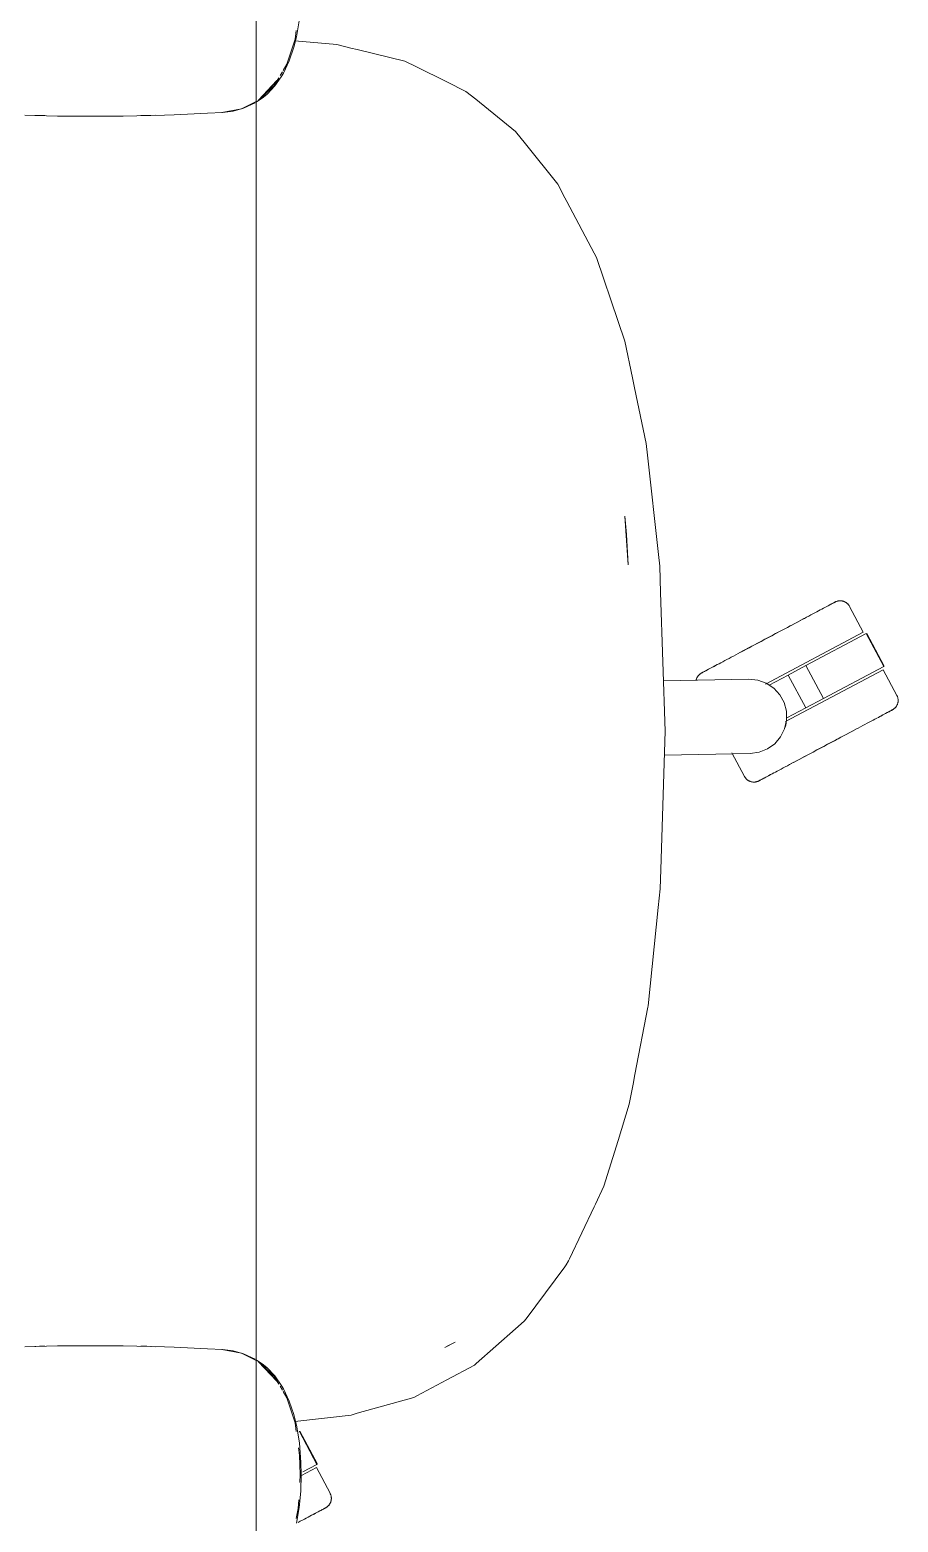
# Model space of a CAD drawing. Header units: millimetres. Extents: x 155927 to 317870, y -36033 to 97293.
# Drawn here: x 184234 to 184561, y 11246 to 11808 of the extents above; entities that cross this region are included whole.
import ezdxf

# ---------------------------------------------------------------- set-up
doc = ezdxf.new("R2010")
doc.units = ezdxf.units.MM
doc.header["$MEASUREMENT"] = 0
doc.layers.add('G-IMPT', color=8, linetype='CONTINUOUS', lineweight=9)
doc.layers.add('I-FURN', color=8, linetype='CONTINUOUS', lineweight=9)

msp = doc.modelspace()

# ---------------------------------------------------------------- linework, layer by layer
at = {"layer": 'G-IMPT'}
for p, q in [((184334.03, 11805.03), (184335.15, 11811.79)), ((184333.48, 11804.19), (184330.45, 11794.8)), ((184333.05, 11801.11), (184334.03, 11805.03)), ((184333.94, 11807.48), (184333.48, 11804.19)), ((184333.05, 11801.11), (184331.32, 11796.02)), ((184333.35, 11803.57), (184349.23, 11802.13)), ((184349.23, 11802.13), (184354.52, 11800.83)), ((184356.89, 11800.25), (184354.52, 11800.83)), ((184374.83, 11795.85), (184356.89, 11800.25)), ((184330.45, 11794.8), (184328.99, 11792.35)), ((184331.32, 11796.02), (184329.11, 11791.38)), ((184379.2, 11793.7), (184374.83, 11795.85)), ((184379.2, 11793.7), (184390.66, 11788.05)), ((184326.68, 11788.59), (184319.78, 11781.19)), ((184325.27, 11786.96), (184322.19, 11783.43)), ((184326.68, 11788.59), (184325.4, 11787.12)), ((184327.37, 11789.65), (184325.49, 11786.5)), ((184325.86, 11786.55), (184328.3, 11790.01)), ((184328.71, 11791.88), (184327.84, 11790.44)), ((184329.11, 11791.38), (184328.3, 11790.01)), ((184397.83, 11784.53), (184390.66, 11788.05)), ((184318.81, 11780.42), (184321.67, 11782.37)), ((184325.49, 11786.5), (184319.78, 11781.19)), ((184319.78, 11781.19), (184322.19, 11783.43)), ((184322.99, 11783.51), (184321.67, 11782.37)), ((184322.99, 11783.51), (184325.86, 11786.55)), ((184401.48, 11781.55), (184397.83, 11784.53)), ((184401.48, 11781.55), (184416.43, 11769.38)), ((184284.39, 11775.6), (184287.94, 11775.72)), ((184300.5, 11776.34), (184287.94, 11775.72)), ((184300.5, 11776.34), (184306.16, 11776.62)), ((184313.28, 11777.99), (184305.94, 11776.62)), ((184306.16, 11776.62), (184310.17, 11777.12)), ((184310.17, 11777.12), (184314.13, 11778.18)), ((184317.54, 11780.09), (184313.28, 11777.99)), ((184318.45, 11780.17), (184314.13, 11778.18)), ((184317.54, 11780.09), (184318.81, 11780.72)), ((184244.03, 11775.24), (184231.72, 11775.54)), ((184235.59, 11775.46), (184237.25, 11775.38)), ((184237.25, 11775.38), (184239.33, 11775.38)), ((184244.03, 11775.24), (184249.5, 11775.17)), ((184264.21, 11775.17), (184249.5, 11775.17)), ((184268.73, 11775.22), (184264.21, 11775.17)), ((184268.73, 11775.22), (184284.39, 11775.6)), ((184275.45, 11775.39), (184277.67, 11775.39)), ((184280.99, 11775.54), (184277.67, 11775.39)), ((184416.43, 11769.38), (184420.19, 11764.72)), ((184432.4, 11749.58), (184420.19, 11764.72)), ((184432.4, 11749.58), (184435.1, 11744.45)), ((184435.83, 11743.08), (184435.1, 11744.45)), ((184435.83, 11743.08), (184446.13, 11723.57)), ((184446.13, 11723.57), (184447, 11721.91)), ((184455.15, 11697.82), (184447, 11721.91)), ((184455.15, 11697.82), (184457.67, 11690.38)), ((184460.54, 11676.56), (184457.67, 11690.38)), ((184461.3, 11672.88), (184460.54, 11676.56)), ((184461.3, 11672.88), (184465.65, 11651.94)), ((184465.65, 11651.94), (184466.14, 11647.52)), ((184470.27, 11610.08), (184466.14, 11647.52)), ((184457.62, 11624.52), (184458.23, 11617.57)), ((184458.87, 11606.24), (184457.62, 11624.52)), ((184458.87, 11606.24), (184458.23, 11617.57)), ((184470.27, 11610.08), (184470.75, 11605.71)), ((184471.07, 11595.76), (184470.75, 11605.71)), ((184471.07, 11595.76), (184472.78, 11543.58)), ((184472.78, 11543.58), (184471.16, 11491.42)), ((184471.16, 11491.42), (184470.94, 11484.16)), ((184470.21, 11477.09), (184470.94, 11484.16)), ((184466.38, 11440.1), (184470.21, 11477.09)), ((184461.43, 11414.26), (184466.3, 11439.64)), ((184466.38, 11440.1), (184466.3, 11439.64)), ((184459.26, 11402.99), (184460.72, 11410.59)), ((184461.43, 11414.26), (184460.72, 11410.59)), ((184455.07, 11389.38), (184459.26, 11402.99)), ((184449.75, 11372.11), (184455.07, 11389.38)), ((184449.75, 11372.11), (184446.56, 11365.35)), ((184446.13, 11364.43), (184446.56, 11365.35)), ((184436.86, 11344.79), (184446.13, 11364.43)), ((184435.5, 11342.5), (184436.44, 11344.08)), ((184436.86, 11344.79), (184436.44, 11344.08)), ((184435.04, 11341.73), (184420.47, 11322.24)), ((184435.04, 11341.73), (184435.5, 11342.5)), ((184416.48, 11318.4), (184419.74, 11321.27)), ((184420.47, 11322.24), (184419.74, 11321.27)), ((184416.48, 11318.4), (184401.7, 11305.38)), ((184244.03, 11311.99), (184231.72, 11311.69)), ((184235.59, 11311.77), (184237.25, 11311.85)), ((184237.25, 11311.85), (184239.33, 11311.85)), ((184244.03, 11311.99), (184249.5, 11312.06)), ((184264.21, 11312.07), (184249.5, 11312.06)), ((184268.73, 11312.01), (184264.21, 11312.07)), ((184268.73, 11312.01), (184284.39, 11311.64)), ((184275.45, 11311.84), (184277.67, 11311.84)), ((184280.99, 11311.69), (184277.67, 11311.84)), ((184284.39, 11311.64), (184287.94, 11311.51)), ((184300.5, 11310.9), (184287.94, 11311.51)), ((184300.5, 11310.9), (184306.16, 11310.61)), ((184313.28, 11309.24), (184305.94, 11310.61)), ((184306.16, 11310.61), (184310.17, 11310.11)), ((184310.17, 11310.11), (184314.13, 11309.05)), ((184317.54, 11307.14), (184313.28, 11309.24)), ((184393.73, 11313.4), (184389.84, 11311.45)), ((184391.44, 11312.23), (184389.84, 11311.45)), ((184393.73, 11313.4), (184391.44, 11312.23)), ((184318.45, 11307.06), (184314.13, 11309.05)), ((184317.54, 11307.14), (184318.81, 11306.51)), ((184318.81, 11306.81), (184321.67, 11304.86)), ((184319.78, 11306.04), (184322.19, 11303.8)), ((184326.68, 11298.65), (184319.78, 11306.04)), ((184325.49, 11300.73), (184319.78, 11306.04)), ((184322.99, 11303.72), (184321.67, 11304.86)), ((184325.27, 11300.27), (184322.19, 11303.8)), ((184322.99, 11303.72), (184325.86, 11300.68)), ((184390.6, 11299.21), (184401.03, 11304.79)), ((184401.7, 11305.38), (184401.03, 11304.79)), ((184326.68, 11298.65), (184325.4, 11300.12)), ((184327.37, 11297.58), (184325.49, 11300.73)), ((184325.86, 11300.68), (184328.3, 11297.22)), ((184379.36, 11293.2), (184390.6, 11299.21)), ((184328.71, 11295.35), (184327.84, 11296.79)), ((184329.11, 11295.85), (184328.3, 11297.22)), ((184330.45, 11292.43), (184328.99, 11294.88)), ((184331.32, 11291.21), (184329.11, 11295.85)), ((184333.48, 11283.04), (184330.45, 11292.43)), ((184356.9, 11286.6), (184378.25, 11292.6)), ((184378.25, 11292.6), (184379.36, 11293.2)), ((184333.05, 11286.12), (184331.32, 11291.21)), ((184333.05, 11286.12), (184334.03, 11282.2)), ((184333.36, 11283.54), (184354.64, 11285.96)), ((184333.94, 11279.75), (184333.48, 11283.04)), ((184334.03, 11282.2), (184335.15, 11275.44)), ((184356.9, 11286.6), (184354.64, 11285.96)), ((184335.72, 11268.12), (184335.15, 11275.44)), ((184335.21, 11270.78), (184334.82, 11273.56)), ((184335.21, 11270.78), (184335.44, 11263.61)), ((184335.72, 11268.12), (184335.81, 11263.61)), ((184335.25, 11260.51), (184335.44, 11263.61)), ((184335.81, 11263.61), (184335.63, 11257.28)), ((184334.65, 11250.79), (184334.85, 11253.99)), ((184335.07, 11251.13), (184335.63, 11257.28)), ((184333.88, 11247.04), (184334.65, 11250.79)), ((184335.07, 11251.13), (184334.07, 11245.19))]:
    msp.add_line(p, q, dxfattribs=at)
at = {"layer": 'I-FURN'}
for p, q in [((184318.81, 12185.82), (184318.81, 10785.82)), ((184318.81, 10785.82), (184318.81, 12185.82)), ((184532.94, 11590.13), (184532.39, 11589.84)), ((184532.65, 11589.98), (184533.18, 11590.26)), ((184533.46, 11590.41), (184532.94, 11590.13)), ((184533.18, 11590.26), (184533.68, 11590.53)), ((184533.94, 11590.67), (184533.46, 11590.41)), ((184533.68, 11590.53), (184534.15, 11590.78)), ((184534.38, 11590.9), (184533.94, 11590.67)), ((184534.15, 11590.78), (184534.58, 11591.01)), ((184534.79, 11591.12), (184534.38, 11590.9)), ((184534.58, 11591.01), (184534.97, 11591.21)), ((184535.17, 11591.32), (184534.79, 11591.12)), ((184534.97, 11591.21), (184535.33, 11591.4)), ((184535.5, 11591.5), (184535.17, 11591.32)), ((184535.33, 11591.4), (184535.64, 11591.57)), ((184535.8, 11591.66), (184535.5, 11591.5)), ((184535.64, 11591.57), (184535.92, 11591.72)), ((184536.06, 11591.79), (184535.8, 11591.66)), ((184535.92, 11591.72), (184536.16, 11591.85)), ((184536.28, 11591.91), (184536.06, 11591.79)), ((184536.16, 11591.85), (184536.37, 11591.96)), ((184536.46, 11592.01), (184536.28, 11591.91)), ((184536.37, 11591.96), (184536.53, 11592.04)), ((184536.6, 11592.08), (184536.46, 11592.01)), ((184536.53, 11592.04), (184536.65, 11592.11)), ((184536.7, 11592.13), (184536.6, 11592.08)), ((184536.65, 11592.11), (184536.73, 11592.15)), ((184536.76, 11592.17), (184536.7, 11592.13)), ((184536.73, 11592.15), (184536.77, 11592.17)), ((184536.78, 11592.18), (184536.76, 11592.17)), ((184536.77, 11592.17), (184536.78, 11592.18)), ((184536.78, 11592.18), (184536.92, 11592.25)), ((184536.92, 11592.25), (184537.07, 11592.32)), ((184537.07, 11592.32), (184537.22, 11592.38)), ((184537.22, 11592.38), (184537.37, 11592.43)), ((184537.37, 11592.43), (184537.52, 11592.48)), ((184537.52, 11592.48), (184537.68, 11592.52)), ((184537.68, 11592.52), (184537.84, 11592.56)), ((184537.84, 11592.56), (184537.99, 11592.59)), ((184537.99, 11592.59), (184538.15, 11592.61)), ((184538.15, 11592.61), (184538.31, 11592.63)), ((184538.31, 11592.63), (184538.47, 11592.64)), ((184538.47, 11592.64), (184538.64, 11592.65)), ((184538.64, 11592.65), (184538.8, 11592.65)), ((184538.8, 11592.65), (184538.96, 11592.64)), ((184538.96, 11592.64), (184539.12, 11592.62)), ((184539.12, 11592.62), (184539.28, 11592.6)), ((184539.28, 11592.6), (184539.44, 11592.57)), ((184539.44, 11592.57), (184539.59, 11592.54)), ((184539.59, 11592.54), (184539.75, 11592.5)), ((184539.75, 11592.5), (184539.91, 11592.45)), ((184539.91, 11592.45), (184540.06, 11592.4)), ((184540.06, 11592.4), (184540.21, 11592.34)), ((184540.21, 11592.34), (184540.36, 11592.28)), ((184540.36, 11592.28), (184540.5, 11592.21)), ((184540.5, 11592.21), (184540.64, 11592.13)), ((184540.64, 11592.13), (184540.78, 11592.05)), ((184540.78, 11592.05), (184540.92, 11591.96)), ((184540.92, 11591.96), (184541.05, 11591.87)), ((184541.05, 11591.87), (184541.18, 11591.77)), ((184541.18, 11591.77), (184541.3, 11591.67)), ((184541.3, 11591.67), (184541.42, 11591.56)), ((184541.42, 11591.56), (184541.54, 11591.45)), ((184541.54, 11591.45), (184541.65, 11591.33)), ((184541.65, 11591.33), (184541.75, 11591.21)), ((184541.75, 11591.21), (184541.86, 11591.09)), ((184541.86, 11591.09), (184541.95, 11590.96)), ((184541.95, 11590.96), (184542.04, 11590.82)), ((184542.04, 11590.82), (184542.13, 11590.69)), ((184542.13, 11590.69), (184542.21, 11590.55)), ((184542.21, 11590.55), (184542.23, 11590.51)), ((184547.38, 11580.82), (184542.23, 11590.51)), ((184522.59, 11584.63), (184521.68, 11584.15)), ((184522.1, 11584.37), (184523.01, 11584.85)), ((184523.49, 11585.11), (184522.59, 11584.63)), ((184523.01, 11584.85), (184523.9, 11585.33)), ((184524.37, 11585.58), (184523.49, 11585.11)), ((184523.9, 11585.33), (184524.76, 11585.79)), ((184525.22, 11586.03), (184524.37, 11585.58)), ((184524.76, 11585.79), (184525.61, 11586.24)), ((184526.06, 11586.48), (184525.22, 11586.03)), ((184526.87, 11586.91), (184526.06, 11586.48)), ((184527.66, 11587.33), (184526.87, 11586.91)), ((184528.42, 11587.73), (184527.66, 11587.33)), ((184529.15, 11588.12), (184528.42, 11587.73)), ((184529.86, 11588.5), (184529.15, 11588.12)), ((184530.54, 11588.86), (184529.86, 11588.5)), ((184531.19, 11589.2), (184530.54, 11588.86)), ((184531.8, 11589.53), (184531.19, 11589.2)), ((184532.39, 11589.84), (184531.8, 11589.53)), ((184532.08, 11589.68), (184532.65, 11589.98)), ((184547.38, 11580.82), (184510.63, 11561.28)), ((184511.91, 11578.95), (184510.91, 11578.42)), ((184511.37, 11578.67), (184512.38, 11579.2)), ((184512.92, 11579.49), (184511.91, 11578.95)), ((184512.38, 11579.2), (184513.38, 11579.73)), ((184513.92, 11580.02), (184512.92, 11579.49)), ((184513.38, 11579.73), (184514.38, 11580.27)), ((184514.92, 11580.55), (184513.92, 11580.02)), ((184514.38, 11580.27), (184515.38, 11580.8)), ((184515.91, 11581.08), (184514.92, 11580.55)), ((184515.38, 11580.8), (184516.37, 11581.32)), ((184516.9, 11581.61), (184515.91, 11581.08)), ((184516.37, 11581.32), (184517.35, 11581.85)), ((184517.88, 11582.13), (184516.9, 11581.61)), ((184517.35, 11581.85), (184518.33, 11582.37)), ((184518.85, 11582.64), (184517.88, 11582.13)), ((184518.33, 11582.37), (184519.29, 11582.88)), ((184519.81, 11583.15), (184518.85, 11582.64)), ((184519.29, 11582.88), (184520.24, 11583.38)), ((184520.75, 11583.65), (184519.81, 11583.15)), ((184520.24, 11583.38), (184521.18, 11583.88)), ((184521.68, 11584.15), (184520.75, 11583.65)), ((184521.18, 11583.88), (184522.1, 11584.37)), ((184525.79, 11568.21), (184548.5, 11580.29)), ((184548.5, 11580.29), (184555.08, 11567.93)), ((184555.25, 11568.02), (184548.67, 11580.38)), ((184500.69, 11572.99), (184501.6, 11573.47)), ((184502.1, 11573.74), (184501.18, 11573.25)), ((184501.6, 11573.47), (184502.53, 11573.97)), ((184503.04, 11574.24), (184502.1, 11573.74)), ((184502.53, 11573.97), (184503.48, 11574.47)), ((184503.99, 11574.74), (184503.04, 11574.24)), ((184503.48, 11574.47), (184504.43, 11574.98)), ((184504.96, 11575.26), (184503.99, 11574.74)), ((184504.43, 11574.98), (184505.4, 11575.49)), ((184505.93, 11575.77), (184504.96, 11575.26)), ((184505.4, 11575.49), (184506.38, 11576.01)), ((184506.91, 11576.3), (184505.93, 11575.77)), ((184506.38, 11576.01), (184507.37, 11576.54)), ((184507.9, 11576.82), (184506.91, 11576.3)), ((184507.37, 11576.54), (184508.36, 11577.07)), ((184508.9, 11577.35), (184507.9, 11576.82)), ((184508.36, 11577.07), (184509.36, 11577.6)), ((184509.9, 11577.89), (184508.9, 11577.35)), ((184509.36, 11577.6), (184510.37, 11578.13)), ((184510.91, 11578.42), (184509.9, 11577.89)), ((184510.37, 11578.13), (184511.37, 11578.67)), ((184490.34, 11567.49), (184490.89, 11567.78)), ((184491.21, 11567.94), (184490.64, 11567.64)), ((184490.89, 11567.78), (184491.48, 11568.09)), ((184491.81, 11568.26), (184491.21, 11567.94)), ((184492.44, 11568.6), (184491.81, 11568.26)), ((184493.11, 11568.95), (184492.44, 11568.6)), ((184493.8, 11569.32), (184493.11, 11568.95)), ((184494.52, 11569.71), (184493.8, 11569.32)), ((184495.27, 11570.11), (184494.52, 11569.71)), ((184496.05, 11570.52), (184495.27, 11570.11)), ((184496.85, 11570.94), (184496.05, 11570.52)), ((184497.67, 11571.38), (184496.85, 11570.94)), ((184498.52, 11571.83), (184497.67, 11571.38)), ((184499.39, 11572.3), (184498.52, 11571.83)), ((184500.28, 11572.77), (184499.39, 11572.3)), ((184501.18, 11573.25), (184500.28, 11572.77)), ((184519.15, 11564.68), (184525.79, 11568.21)), ((184525.79, 11568.21), (184532.37, 11555.85)), ((184555.08, 11567.93), (184532.37, 11555.85)), ((184472.16, 11562.54), (184504.35, 11563.1)), ((184484.47, 11562.81), (184484.51, 11562.97)), ((184484.51, 11562.97), (184484.56, 11563.12)), ((184484.56, 11563.12), (184484.61, 11563.27)), ((184484.61, 11563.27), (184484.67, 11563.42)), ((184484.67, 11563.42), (184484.74, 11563.57)), ((184484.74, 11563.57), (184484.81, 11563.72)), ((184484.81, 11563.72), (184484.88, 11563.86)), ((184484.88, 11563.86), (184484.96, 11564)), ((184484.96, 11564), (184485.05, 11564.13)), ((184485.05, 11564.13), (184485.14, 11564.26)), ((184485.14, 11564.26), (184485.24, 11564.39)), ((184485.24, 11564.39), (184485.34, 11564.52)), ((184485.34, 11564.52), (184485.45, 11564.64)), ((184485.45, 11564.64), (184485.56, 11564.75)), ((184485.56, 11564.75), (184485.68, 11564.86)), ((184485.68, 11564.86), (184485.8, 11564.97)), ((184485.8, 11564.97), (184485.93, 11565.07)), ((184485.93, 11565.07), (184486.06, 11565.17)), ((184486.06, 11565.17), (184486.19, 11565.26)), ((184486.19, 11565.26), (184486.33, 11565.34)), ((184486.33, 11565.34), (184486.47, 11565.42)), ((184486.47, 11565.42), (184486.5, 11565.44)), ((184486.5, 11565.44), (184486.52, 11565.46)), ((184486.51, 11565.45), (184486.5, 11565.44)), ((184486.55, 11565.47), (184486.51, 11565.45)), ((184486.52, 11565.46), (184486.58, 11565.49)), ((184486.63, 11565.51), (184486.55, 11565.47)), ((184486.58, 11565.49), (184486.69, 11565.54)), ((184486.76, 11565.58), (184486.63, 11565.51)), ((184486.69, 11565.54), (184486.83, 11565.62)), ((184486.92, 11565.66), (184486.76, 11565.58)), ((184486.83, 11565.62), (184487.01, 11565.71)), ((184487.12, 11565.77), (184486.92, 11565.66)), ((184487.01, 11565.71), (184487.22, 11565.83)), ((184487.36, 11565.9), (184487.12, 11565.77)), ((184487.22, 11565.83), (184487.48, 11565.97)), ((184487.64, 11566.05), (184487.36, 11565.9)), ((184487.48, 11565.97), (184487.78, 11566.12)), ((184487.96, 11566.22), (184487.64, 11566.05)), ((184487.78, 11566.12), (184488.12, 11566.3)), ((184488.31, 11566.41), (184487.96, 11566.22)), ((184488.12, 11566.3), (184488.49, 11566.5)), ((184488.71, 11566.62), (184488.31, 11566.41)), ((184488.49, 11566.5), (184488.9, 11566.72)), ((184489.14, 11566.84), (184488.71, 11566.62)), ((184488.9, 11566.72), (184489.34, 11566.96)), ((184489.6, 11567.09), (184489.14, 11566.84)), ((184489.34, 11566.96), (184489.83, 11567.21)), ((184490.1, 11567.36), (184489.6, 11567.09)), ((184489.83, 11567.21), (184490.34, 11567.49)), ((184490.64, 11567.64), (184490.1, 11567.36)), ((184504.35, 11563.1), (184507.7, 11562.75)), ((184507.7, 11562.75), (184510.88, 11561.61)), ((184512.01, 11560.88), (184519.15, 11564.68)), ((184554.89, 11566.7), (184518.17, 11547.17)), ((184519.15, 11564.68), (184525.73, 11552.32)), ((184560.04, 11557.01), (184554.89, 11566.7)), ((184510.88, 11561.61), (184513.69, 11559.74)), ((184513.69, 11559.74), (184515.97, 11557.26)), ((184515.97, 11557.26), (184517.59, 11554.3)), ((184560.04, 11557.01), (184560.11, 11556.87)), ((184560.11, 11556.87), (184560.18, 11556.72)), ((184560.18, 11556.72), (184560.24, 11556.57)), ((184560.24, 11556.57), (184560.3, 11556.42)), ((184560.3, 11556.42), (184560.35, 11556.27)), ((184517.59, 11554.3), (184518.45, 11551.04)), ((184518.45, 11551.04), (184518.51, 11547.67)), ((184525.73, 11552.32), (184518.58, 11548.52)), ((184532.37, 11555.85), (184525.73, 11552.32)), ((184556.57, 11550.6), (184556.92, 11550.79)), ((184557.1, 11550.88), (184556.76, 11550.7)), ((184556.92, 11550.79), (184557.24, 11550.96)), ((184557.4, 11551.04), (184557.1, 11550.88)), ((184557.24, 11550.96), (184557.52, 11551.11)), ((184557.65, 11551.18), (184557.4, 11551.04)), ((184557.52, 11551.11), (184557.76, 11551.23)), ((184557.87, 11551.29), (184557.65, 11551.18)), ((184557.76, 11551.23), (184557.96, 11551.34)), ((184558.05, 11551.39), (184557.87, 11551.29)), ((184557.96, 11551.34), (184558.12, 11551.43)), ((184558.19, 11551.46), (184558.05, 11551.39)), ((184558.12, 11551.43), (184558.24, 11551.49)), ((184558.29, 11551.52), (184558.19, 11551.46)), ((184558.24, 11551.49), (184558.33, 11551.54)), ((184558.35, 11551.55), (184558.29, 11551.52)), ((184558.33, 11551.54), (184558.37, 11551.56)), ((184558.37, 11551.56), (184558.35, 11551.55)), ((184558.41, 11551.58), (184558.37, 11551.56)), ((184558.37, 11551.56), (184558.37, 11551.56)), ((184558.55, 11551.66), (184558.41, 11551.58)), ((184558.69, 11551.75), (184558.55, 11551.66)), ((184558.82, 11551.84), (184558.69, 11551.75)), ((184558.95, 11551.93), (184558.82, 11551.84)), ((184559.08, 11552.04), (184558.95, 11551.93)), ((184559.2, 11552.14), (184559.08, 11552.04)), ((184559.32, 11552.25), (184559.2, 11552.14)), ((184559.43, 11552.37), (184559.32, 11552.25)), ((184559.54, 11552.49), (184559.43, 11552.37)), ((184559.64, 11552.61), (184559.54, 11552.49)), ((184559.74, 11552.74), (184559.64, 11552.61)), ((184559.83, 11552.87), (184559.74, 11552.74)), ((184559.92, 11553.01), (184559.83, 11552.87)), ((184560, 11553.15), (184559.92, 11553.01)), ((184560.07, 11553.29), (184560, 11553.15)), ((184560.14, 11553.43), (184560.07, 11553.29)), ((184560.21, 11553.58), (184560.14, 11553.43)), ((184560.27, 11553.73), (184560.21, 11553.58)), ((184560.32, 11553.88), (184560.27, 11553.73)), ((184560.37, 11554.04), (184560.32, 11553.88)), ((184560.35, 11556.27), (184560.39, 11556.11)), ((184560.41, 11554.2), (184560.37, 11554.04)), ((184560.39, 11556.11), (184560.43, 11555.95)), ((184560.44, 11554.35), (184560.41, 11554.2)), ((184560.43, 11555.95), (184560.46, 11555.8)), ((184560.47, 11554.51), (184560.44, 11554.35)), ((184560.46, 11555.8), (184560.48, 11555.64)), ((184560.49, 11554.67), (184560.47, 11554.51)), ((184560.48, 11555.64), (184560.5, 11555.48)), ((184560.5, 11554.83), (184560.49, 11554.67)), ((184560.5, 11555.48), (184560.51, 11555.32)), ((184560.51, 11554.99), (184560.5, 11554.83)), ((184560.51, 11555.32), (184560.51, 11555.15)), ((184560.51, 11555.15), (184560.51, 11554.99)), ((184518.51, 11547.67), (184517.76, 11544.38)), ((184545.49, 11544.71), (184546.36, 11545.17)), ((184546.36, 11545.17), (184547.21, 11545.62)), ((184547.21, 11545.62), (184548.03, 11546.06)), ((184548.03, 11546.06), (184548.83, 11546.49)), ((184548.83, 11546.49), (184549.61, 11546.9)), ((184549.61, 11546.9), (184550.36, 11547.3)), ((184550.36, 11547.3), (184551.08, 11547.68)), ((184551.08, 11547.68), (184551.77, 11548.05)), ((184551.77, 11548.05), (184552.44, 11548.4)), ((184552.44, 11548.4), (184553.07, 11548.74)), ((184553.07, 11548.74), (184553.67, 11549.06)), ((184553.98, 11549.23), (184553.4, 11548.92)), ((184553.67, 11549.06), (184554.24, 11549.36)), ((184554.53, 11549.52), (184553.98, 11549.23)), ((184554.24, 11549.36), (184554.78, 11549.65)), ((184555.05, 11549.79), (184554.53, 11549.52)), ((184554.78, 11549.65), (184555.28, 11549.91)), ((184555.53, 11550.05), (184555.05, 11549.79)), ((184555.28, 11549.91), (184555.74, 11550.16)), ((184555.98, 11550.29), (184555.53, 11550.05)), ((184555.74, 11550.16), (184556.17, 11550.39)), ((184556.39, 11550.51), (184555.98, 11550.29)), ((184556.17, 11550.39), (184556.57, 11550.6)), ((184556.76, 11550.7), (184556.39, 11550.51)), ((184516.25, 11541.36), (184514.05, 11538.8)), ((184517.76, 11544.38), (184516.25, 11541.36)), ((184534.98, 11539.12), (184535.98, 11539.65)), ((184536.52, 11539.94), (184535.52, 11539.41)), ((184535.98, 11539.65), (184536.97, 11540.18)), ((184537.51, 11540.47), (184536.52, 11539.94)), ((184536.97, 11540.18), (184537.96, 11540.71)), ((184538.5, 11540.99), (184537.51, 11540.47)), ((184537.96, 11540.71), (184538.95, 11541.23)), ((184539.48, 11541.51), (184538.5, 11540.99)), ((184538.95, 11541.23), (184539.92, 11541.75)), ((184540.44, 11542.03), (184539.48, 11541.51)), ((184539.92, 11541.75), (184540.89, 11542.26)), ((184541.4, 11542.54), (184540.44, 11542.03)), ((184540.89, 11542.26), (184541.84, 11542.77)), ((184542.35, 11543.04), (184541.4, 11542.54)), ((184541.84, 11542.77), (184542.78, 11543.27)), ((184543.28, 11543.53), (184542.35, 11543.04)), ((184542.78, 11543.27), (184543.7, 11543.76)), ((184544.19, 11544.02), (184543.28, 11543.53)), ((184543.7, 11543.76), (184544.6, 11544.24)), ((184544.6, 11544.24), (184545.49, 11544.71)), ((184504.84, 11535.12), (184472.5, 11534.55)), ((184497.95, 11535.34), (184502.65, 11526.5)), ((184508.18, 11535.58), (184504.84, 11535.12)), ((184511.31, 11536.84), (184508.18, 11535.58)), ((184514.05, 11538.8), (184511.31, 11536.84)), ((184525.59, 11534.13), (184524.64, 11533.62)), ((184525.07, 11533.85), (184526.03, 11534.36)), ((184526.55, 11534.64), (184525.59, 11534.13)), ((184526.03, 11534.36), (184527, 11534.88)), ((184527.53, 11535.16), (184526.55, 11534.64)), ((184527, 11534.88), (184527.98, 11535.4)), ((184528.51, 11535.68), (184527.53, 11535.16)), ((184527.98, 11535.4), (184528.96, 11535.92)), ((184529.5, 11536.21), (184528.51, 11535.68)), ((184528.96, 11535.92), (184529.96, 11536.45)), ((184530.5, 11536.74), (184529.5, 11536.21)), ((184529.96, 11536.45), (184530.96, 11536.98)), ((184531.5, 11537.27), (184530.5, 11536.74)), ((184530.96, 11536.98), (184531.96, 11537.52)), ((184532.5, 11537.8), (184531.5, 11537.27)), ((184531.96, 11537.52), (184532.97, 11538.05)), ((184533.51, 11538.34), (184532.5, 11537.8)), ((184532.97, 11538.05), (184533.97, 11538.59)), ((184534.51, 11538.87), (184533.51, 11538.34)), ((184533.97, 11538.59), (184534.98, 11539.12)), ((184535.52, 11539.41), (184534.51, 11538.87)), ((184514.34, 11528.15), (184515.02, 11528.51)), ((184515.02, 11528.51), (184515.72, 11528.88)), ((184515.72, 11528.88), (184516.46, 11529.27)), ((184516.46, 11529.27), (184517.22, 11529.68)), ((184517.22, 11529.68), (184518.01, 11530.1)), ((184518.01, 11530.1), (184518.82, 11530.53)), ((184518.82, 11530.53), (184519.66, 11530.97)), ((184520.12, 11531.22), (184519.27, 11530.77)), ((184519.66, 11530.97), (184520.51, 11531.43)), ((184520.98, 11531.68), (184520.12, 11531.22)), ((184520.51, 11531.43), (184521.39, 11531.9)), ((184521.87, 11532.15), (184520.98, 11531.68)), ((184521.39, 11531.9), (184522.29, 11532.37)), ((184522.78, 11532.63), (184521.87, 11532.15)), ((184522.29, 11532.37), (184523.2, 11532.86)), ((184523.7, 11533.12), (184522.78, 11532.63)), ((184523.2, 11532.86), (184524.13, 11533.35)), ((184524.64, 11533.62), (184523.7, 11533.12)), ((184524.13, 11533.35), (184525.07, 11533.85)), ((184502.67, 11526.46), (184502.65, 11526.5)), ((184502.75, 11526.32), (184502.67, 11526.46)), ((184502.84, 11526.18), (184502.75, 11526.32)), ((184502.93, 11526.05), (184502.84, 11526.18)), ((184503.02, 11525.92), (184502.93, 11526.05)), ((184503.12, 11525.79), (184503.02, 11525.92)), ((184503.23, 11525.67), (184503.12, 11525.79)), ((184503.34, 11525.55), (184503.23, 11525.67)), ((184503.46, 11525.44), (184503.34, 11525.55)), ((184503.58, 11525.33), (184503.46, 11525.44)), ((184503.7, 11525.23), (184503.58, 11525.33)), ((184503.83, 11525.13), (184503.7, 11525.23)), ((184503.96, 11525.04), (184503.83, 11525.13)), ((184504.1, 11524.95), (184503.96, 11525.04)), ((184504.24, 11524.87), (184504.1, 11524.95)), ((184504.38, 11524.8), (184504.24, 11524.87)), ((184504.52, 11524.73), (184504.38, 11524.8)), ((184504.67, 11524.66), (184504.52, 11524.73)), ((184504.82, 11524.6), (184504.67, 11524.66)), ((184504.97, 11524.55), (184504.82, 11524.6)), ((184505.13, 11524.5), (184504.97, 11524.55)), ((184505.28, 11524.46), (184505.13, 11524.5)), ((184505.44, 11524.43), (184505.28, 11524.46)), ((184505.6, 11524.4), (184505.44, 11524.43)), ((184505.76, 11524.38), (184505.6, 11524.4)), ((184505.92, 11524.37), (184505.76, 11524.38)), ((184506.08, 11524.36), (184505.92, 11524.37)), ((184506.24, 11524.36), (184506.08, 11524.36)), ((184506.4, 11524.36), (184506.24, 11524.36)), ((184506.56, 11524.37), (184506.4, 11524.36)), ((184506.73, 11524.39), (184506.56, 11524.37)), ((184506.88, 11524.41), (184506.73, 11524.39)), ((184507.04, 11524.44), (184506.88, 11524.41)), ((184507.2, 11524.48), (184507.04, 11524.44)), ((184507.36, 11524.52), (184507.2, 11524.48)), ((184507.51, 11524.57), (184507.36, 11524.52)), ((184507.66, 11524.63), (184507.51, 11524.57)), ((184507.81, 11524.69), (184507.66, 11524.63)), ((184507.96, 11524.76), (184507.81, 11524.69)), ((184508.1, 11524.83), (184507.96, 11524.76)), ((184508.1, 11524.83), (184508.12, 11524.84)), ((184508.11, 11524.83), (184508.1, 11524.83)), ((184508.15, 11524.85), (184508.11, 11524.83)), ((184508.12, 11524.84), (184508.18, 11524.87)), ((184508.23, 11524.9), (184508.15, 11524.85)), ((184508.18, 11524.87), (184508.28, 11524.93)), ((184508.35, 11524.96), (184508.23, 11524.9)), ((184508.28, 11524.93), (184508.42, 11525)), ((184508.51, 11525.05), (184508.35, 11524.96)), ((184508.42, 11525), (184508.6, 11525.1)), ((184508.71, 11525.16), (184508.51, 11525.05)), ((184508.6, 11525.1), (184508.82, 11525.21)), ((184508.96, 11525.28), (184508.71, 11525.16)), ((184508.82, 11525.21), (184509.08, 11525.35)), ((184509.23, 11525.43), (184508.96, 11525.28)), ((184509.08, 11525.35), (184509.38, 11525.51)), ((184509.55, 11525.6), (184509.23, 11525.43)), ((184509.38, 11525.51), (184509.71, 11525.69)), ((184509.91, 11525.79), (184509.55, 11525.6)), ((184509.71, 11525.69), (184510.08, 11525.88)), ((184510.3, 11526), (184509.91, 11525.79)), ((184510.08, 11525.88), (184510.49, 11526.1)), ((184510.73, 11526.23), (184510.3, 11526)), ((184510.49, 11526.1), (184510.94, 11526.34)), ((184511.2, 11526.48), (184510.73, 11526.23)), ((184510.94, 11526.34), (184511.42, 11526.6)), ((184511.7, 11526.74), (184511.2, 11526.48)), ((184511.42, 11526.6), (184511.94, 11526.87)), ((184512.23, 11527.03), (184511.7, 11526.74)), ((184511.94, 11526.87), (184512.49, 11527.16)), ((184512.8, 11527.33), (184512.23, 11527.03)), ((184512.49, 11527.16), (184513.07, 11527.47)), ((184513.07, 11527.47), (184513.69, 11527.8)), ((184513.69, 11527.8), (184514.34, 11528.15)), ((184335.05, 11279.69), (184335.14, 11279.74)), ((184335.14, 11279.74), (184341.72, 11267.38)), ((184341.89, 11267.47), (184335.31, 11279.83)), ((184341.53, 11266.15), (184335.9, 11263.16)), ((184341.72, 11267.38), (184336.42, 11264.57)), ((184346.68, 11256.47), (184341.53, 11266.15)), ((184346.68, 11256.47), (184346.75, 11256.32)), ((184346.78, 11252.89), (184346.71, 11252.74)), ((184346.75, 11256.32), (184346.82, 11256.18)), ((184346.85, 11253.04), (184346.78, 11252.89)), ((184346.82, 11256.18), (184346.88, 11256.03)), ((184346.91, 11253.19), (184346.85, 11253.04)), ((184346.88, 11256.03), (184346.94, 11255.87)), ((184346.96, 11253.34), (184346.91, 11253.19)), ((184346.94, 11255.87), (184346.99, 11255.72)), ((184347.01, 11253.49), (184346.96, 11253.34)), ((184346.99, 11255.72), (184347.03, 11255.57)), ((184347.05, 11253.65), (184347.01, 11253.49)), ((184347.03, 11255.57), (184347.07, 11255.41)), ((184347.08, 11253.81), (184347.05, 11253.65)), ((184347.07, 11255.41), (184347.1, 11255.25)), ((184347.11, 11253.97), (184347.08, 11253.81)), ((184347.1, 11255.25), (184347.12, 11255.09)), ((184347.13, 11254.13), (184347.11, 11253.97)), ((184347.12, 11255.09), (184347.14, 11254.93)), ((184347.14, 11254.29), (184347.13, 11254.13)), ((184347.14, 11254.93), (184347.15, 11254.77)), ((184347.15, 11254.45), (184347.14, 11254.29)), ((184347.15, 11254.77), (184347.15, 11254.61)), ((184347.15, 11254.61), (184347.15, 11254.45)), ((184337.72, 11247.14), (184338.41, 11247.51)), ((184338.41, 11247.51), (184339.08, 11247.86)), ((184339.08, 11247.86), (184339.71, 11248.2)), ((184339.71, 11248.2), (184340.31, 11248.52)), ((184340.63, 11248.68), (184340.04, 11248.37)), ((184340.31, 11248.52), (184340.88, 11248.82)), ((184341.18, 11248.97), (184340.63, 11248.68)), ((184340.88, 11248.82), (184341.42, 11249.1)), ((184341.69, 11249.25), (184341.18, 11248.97)), ((184341.42, 11249.1), (184341.92, 11249.37)), ((184342.17, 11249.5), (184341.69, 11249.25)), ((184341.92, 11249.37), (184342.38, 11249.62)), ((184342.62, 11249.74), (184342.17, 11249.5)), ((184342.38, 11249.62), (184342.81, 11249.84)), ((184343.03, 11249.96), (184342.62, 11249.74)), ((184342.81, 11249.84), (184343.21, 11250.05)), ((184343.4, 11250.16), (184343.03, 11249.96)), ((184343.21, 11250.05), (184343.56, 11250.24)), ((184343.74, 11250.34), (184343.4, 11250.16)), ((184343.56, 11250.24), (184343.88, 11250.41)), ((184344.04, 11250.49), (184343.74, 11250.34)), ((184343.88, 11250.41), (184344.16, 11250.56)), ((184344.3, 11250.63), (184344.04, 11250.49)), ((184344.16, 11250.56), (184344.4, 11250.69)), ((184344.51, 11250.75), (184344.3, 11250.63)), ((184344.4, 11250.69), (184344.6, 11250.8)), ((184344.69, 11250.84), (184344.51, 11250.75)), ((184344.6, 11250.8), (184344.76, 11250.88)), ((184344.83, 11250.92), (184344.69, 11250.84)), ((184344.76, 11250.88), (184344.89, 11250.95)), ((184344.94, 11250.97), (184344.83, 11250.92)), ((184344.89, 11250.95), (184344.97, 11250.99)), ((184345, 11251), (184344.94, 11250.97)), ((184344.97, 11250.99), (184345.01, 11251.01)), ((184345.02, 11251.02), (184345, 11251)), ((184345.01, 11251.01), (184345.02, 11251.02)), ((184345.05, 11251.04), (184345.02, 11251.02)), ((184345.19, 11251.12), (184345.05, 11251.04)), ((184345.33, 11251.2), (184345.19, 11251.12)), ((184345.46, 11251.29), (184345.33, 11251.2)), ((184345.59, 11251.39), (184345.46, 11251.29)), ((184345.72, 11251.49), (184345.59, 11251.39)), ((184345.84, 11251.6), (184345.72, 11251.49)), ((184345.96, 11251.71), (184345.84, 11251.6)), ((184346.07, 11251.82), (184345.96, 11251.71)), ((184346.18, 11251.94), (184346.07, 11251.82)), ((184346.28, 11252.07), (184346.18, 11251.94)), ((184346.38, 11252.2), (184346.28, 11252.07)), ((184346.47, 11252.33), (184346.38, 11252.2)), ((184346.56, 11252.46), (184346.47, 11252.33)), ((184346.64, 11252.6), (184346.56, 11252.46)), ((184346.71, 11252.74), (184346.64, 11252.6)), ((184334.67, 11245.52), (184335.47, 11245.94)), ((184335.47, 11245.94), (184336.25, 11246.35)), ((184336.25, 11246.35), (184337, 11246.75)), ((184337, 11246.75), (184337.72, 11247.14))]:
    msp.add_line(p, q, dxfattribs=at)
msp.add_arc((184504.78, 11549.11), 13.81, 342.664, 347.6527, dxfattribs=at)
msp.add_open_spline([(184518.39, 11546.75), (184518.31, 11546.32), (184518.21, 11545.89), (184518.1, 11545.48)], degree=3, dxfattribs=at)

doc.saveas('drawing.dxf')
